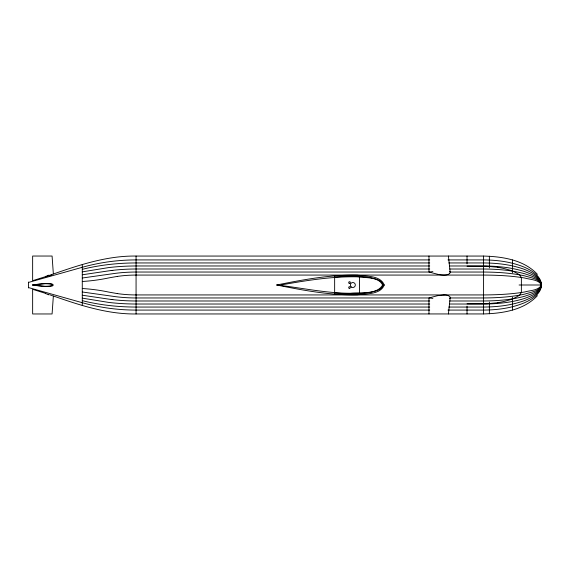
<?xml version="1.0" encoding="UTF-8"?>
<svg xmlns="http://www.w3.org/2000/svg" width="570" height="570" viewBox="0 0 570 570"><rect width="100%" height="100%" fill="white"/><g stroke="black" fill="none" stroke-linecap="round" stroke-linejoin="round"><path stroke-width="0.85" d="M49.64 294.747L53.359 296.044L52.084 313.963L32.64 313.963L32.64 289.311L45.678 293.415M447.963 259.92L483.581 259.92C497.496 260.02 511.618 261.872 524.535 267.266C531.945 270.629 540.994 275.901 541.5 285C540.994 294.099 531.945 299.371 524.535 302.734C511.618 308.128 497.496 309.98 483.581 310.08L447.963 310.08M448.412 313.963L450.157 297.96L483.581 297.96C497.304 297.889 511.091 297.034 524.535 294.163C530.278 292.218 539.249 291.641 541.5 285C540.731 276.429 531.489 272.317 524.535 269.411C511.461 264.623 497.432 263.048 483.581 262.948L448.832 262.948M449.694 265.983L483.581 265.983C497.382 266.069 511.319 267.387 524.535 271.548C531.041 274.077 540.367 276.984 541.5 285C540.731 293.571 531.489 297.683 524.535 300.589C511.461 305.377 497.432 306.952 483.581 307.052L448.832 307.052M449.694 269.012L483.581 269.012C497.339 269.09 511.197 270.173 524.535 273.693C530.62 275.901 539.883 277.611 541.5 285C540.367 293.016 531.041 295.923 524.535 298.452C511.319 302.613 497.382 303.931 483.581 304.017L449.694 304.017M449.474 271.527L450.157 272.04L483.581 272.04C497.304 272.111 511.091 272.966 524.535 275.837C530.278 277.782 539.249 278.36 541.5 285C539.883 292.389 530.62 294.099 524.535 296.307C511.197 299.827 497.339 300.91 483.581 300.988L449.694 300.988M45.678 283.532A41.845 39.273 -63.7 0 1 48.315 283.518L48.635 283.511A26.776 25.294 -85.2 0 1 49.64 283.582C53.452 283.041 54.407 286.667 50.067 286.375A26.149 24.688 80.6 0 1 48.628 286.482L48.315 286.503A41.845 39.273 63.7 0 1 45.678 286.468M384.287 285C380.34 294.833 366.154 293.514 357.397 294.825C330.208 295.381 303.269 290.358 276.728 285C303.269 279.642 330.208 274.619 357.397 275.175C366.154 276.486 380.34 275.168 384.287 285L382.634 285C376.834 295.082 360.297 292.018 350.436 293.265C325.613 293.222 301.202 287.757 276.728 285M136.066 275.068L483.581 275.068C497.275 275.125 511.005 275.766 524.535 277.982C530.05 279.663 538.451 279.321 541.5 285C538.451 290.679 530.05 290.337 524.535 292.018C511.005 294.234 497.275 294.875 483.581 294.932L136.066 294.932M450.157 297.96L449.474 298.473M48.315 286.539A41.845 39.33 65.2 0 1 45.678 286.532L32.64 285C58.218 280.639 58.218 289.361 32.64 285L45.678 283.497A41.845 39.33 -65.2 0 1 48.315 283.461M537.432 295.652C523.844 310.201 502.569 313.4 483.581 313.942L136.066 313.963C108.2 314.312 81.41 305.734 55.39 296.692L53.359 296.044M449.573 273.557L448.355 274.348M512.715 298.851L512.829 298.808A60.449 60.449 0 0 0 519.555 295.16L521.372 292.524L521.372 277.476L519.555 274.847A60.449 60.449 0 0 0 512.843 271.206L512.58 271.106A79.943 79.943 0 0 0 497.867 267.33M512.558 298.901L512.558 298.901A79.943 79.943 0 0 1 497.867 302.67M537.432 274.348C523.844 259.799 502.569 256.6 483.581 256.058L136.066 256.058C108.193 255.666 81.41 264.281 55.39 273.308L49.64 275.253M45.678 276.585L32.64 280.689L32.64 256.037L52.084 256.037L53.359 273.956M28.5 282.428L82.279 267.294A174.042 150.722 0 0 1 136.066 259.92L429.716 259.92M82.279 271.862L108.841 267.558A113.181 53.359 0 0 1 136.066 265.969L429.716 265.983M280.86 285C306.047 280.518 331.526 276.343 357.19 276.813C365.356 278.103 378.288 276.386 382.634 285M82.279 274.783L108.841 270.836A90.651 38.874 0 0 1 136.066 268.99L429.716 269.012M497.874 302.691L486.837 303.767L467.03 303.831M117.313 276.407L108.841 277.896A198.189 188.763 83.9 0 1 82.287 281.48M82.279 278.01L115.61 273.315A77.406 35.326 0 0 1 136.066 272.033L428.968 272.04L432.894 271.605M334.647 277.02C346.731 276.151 359.007 275.581 370.992 277.79C375.281 279.001 381.986 279.792 383.111 285C381.986 290.208 375.281 290.999 370.992 292.211C359.007 294.419 346.731 293.849 334.647 292.98M443.93 294.932L437.553 295.688L428.968 297.96L136.066 297.96A77.406 35.326 0 0 1 115.617 296.685L82.279 291.99M429.716 262.948L136.066 262.948A149.084 93.43 0 0 0 108.841 264.523A197.754 177.434 10.3 0 0 82.279 269.339M467.03 266.169L486.837 266.233L497.874 267.309M111.243 270.522L112.796 270.522M52.084 285L53.359 285M519.085 285L541.5 285M111.243 299.478L112.796 299.478M429.716 300.988L136.066 300.988A90.651 38.874 0 0 1 108.849 299.15L82.279 295.217M429.716 304.017L136.066 304.017A113.181 53.359 0 0 1 108.841 302.435L82.279 298.139M429.716 307.052L136.066 307.052A149.084 93.43 0 0 1 108.841 305.477A197.754 177.434 -10.3 0 1 82.279 300.661M429.716 310.08L136.066 310.08A174.042 150.722 0 0 1 82.279 302.706L28.5 287.572M444.03 294.932L445.498 294.989A10.053 9.455 0 0 1 448.198 295.545M432.894 298.395L428.968 297.96L428.968 313.963M117.313 293.593L108.841 292.104A198.189 188.763 -83.9 0 0 82.287 288.52M438.772 274.548L428.968 272.04L428.968 256.037M448.184 295.573L449.445 296.322A2.13 2.002 0 0 1 450.193 297.96M448.412 256.037L450.157 272.04M512.537 259.927L512.537 272.831M512.537 297.169L512.537 310.073M489.374 256.208L489.374 267.907M489.374 302.093L489.374 313.792M483.581 256.058L483.581 313.942M467.03 256.037L467.03 263.853M467.03 306.147L467.03 313.963M359.471 275.274L359.471 294.726M334.647 275.88L334.647 294.12M136.066 256.037L136.066 313.963M82.279 264.573L82.279 305.427M28.5 282.036L28.5 287.964M48.421 275.901A41.845 6.398 -18.2 0 1 45.693 276.799M51.913 275.046A26.149 1.411 -19 0 1 49.583 275.866M48.799 275.175A26.776 0.741 -19.1 0 1 48.115 275.41M48.208 275.538A41.845 5.992 -18.2 0 1 45.657 276.379M48.628 283.518A26.149 24.688 -80.6 0 1 49.248 283.554M49.255 286.454A26.776 25.294 85.2 0 1 48.635 286.496M450.186 272.04A2.08 1.959 0 0 1 449.566 273.55M136.066 294.939A73.266 39.565 0 0 1 117.313 293.586M117.313 276.414A73.266 39.565 0 0 1 136.066 275.061M438.779 274.519A30.673 28.842 0 0 0 444.03 275.103L445.498 275.011A9.875 9.284 0 0 0 448.376 274.391M48.115 294.59A26.776 0.741 19.1 0 1 48.799 294.825M45.657 293.621A41.845 5.992 18.2 0 1 48.208 294.462M349.125 288.199A0.827 0.827 0 0 0 350.365 287.48A0.827 0.827 0 0 0 349.125 286.767A0.827 0.827 0 0 0 349.125 288.199M351.605 287.152A2.48 2.48 0 0 0 355.331 285A2.48 2.48 0 0 0 351.605 282.848A2.48 2.48 0 0 0 351.605 287.152M349.125 283.233A0.827 0.827 0 0 0 350.365 282.52A0.827 0.827 0 0 0 349.125 281.801A0.827 0.827 0 0 0 349.125 283.233"/></g></svg>
